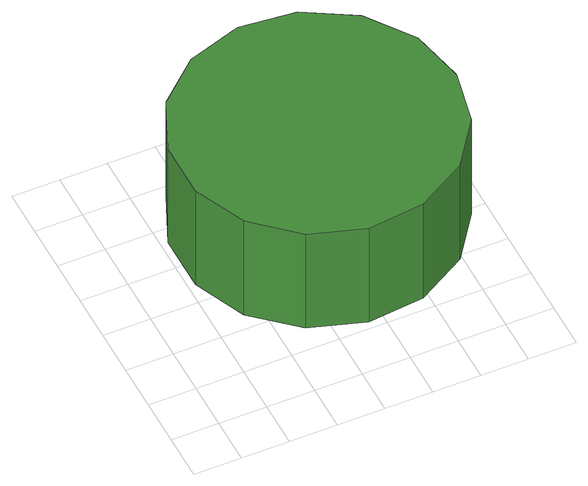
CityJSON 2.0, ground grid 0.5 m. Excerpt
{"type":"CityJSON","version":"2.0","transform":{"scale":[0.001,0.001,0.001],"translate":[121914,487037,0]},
"CityObjects":{
"tree1":{"type":"SolitaryVegetationObject","attributes":{"function":"something"},"geometry":[{"type":"MultiSurface","lod":"1","boundaries":[[[0,1,2,3,4,5,6,7,8,9,10,11,12,13,14]],[[15,16,17,18,19,20,21,22,23,24,25,26,27,28,29]],[[0,29,28,1]],[[1,28,27,2]],[[2,27,26,3]],[[3,26,25,4]],[[4,25,24,5]],[[5,24,23,6]],[[6,23,22,7]],[[7,22,21,8]],[[8,21,20,9]],[[9,20,19,10]],[[10,19,18,11]],[[11,18,17,12]],[[12,17,16,13]],[[13,16,15,14]],[[14,15,29,0]]]}]}
},
"vertices":[
[3449,2027,1469],[3324,2618,1469],[2968,3108,1469],[2444,3410,1469],[1843,3473,1469],[1268,3286,1469],[818,2882,1469],[572,2329,1469],[572,1724,1469],[818,1172,1469],[1268,767,1469],[1843,580,1469],[2444,644,1469],[2968,946,1469],[3324,1435,1469],[3324,1435,179],[2968,946,179],[2444,644,179],[1843,580,179],[1268,767,179],[818,1172,179],[572,1724,179],[572,2329,179],[818,2882,179],[1268,3286,179],[1843,3473,179],[2444,3410,179],[2968,3108,179],[3324,2618,179],[3449,2027,179]
]}
